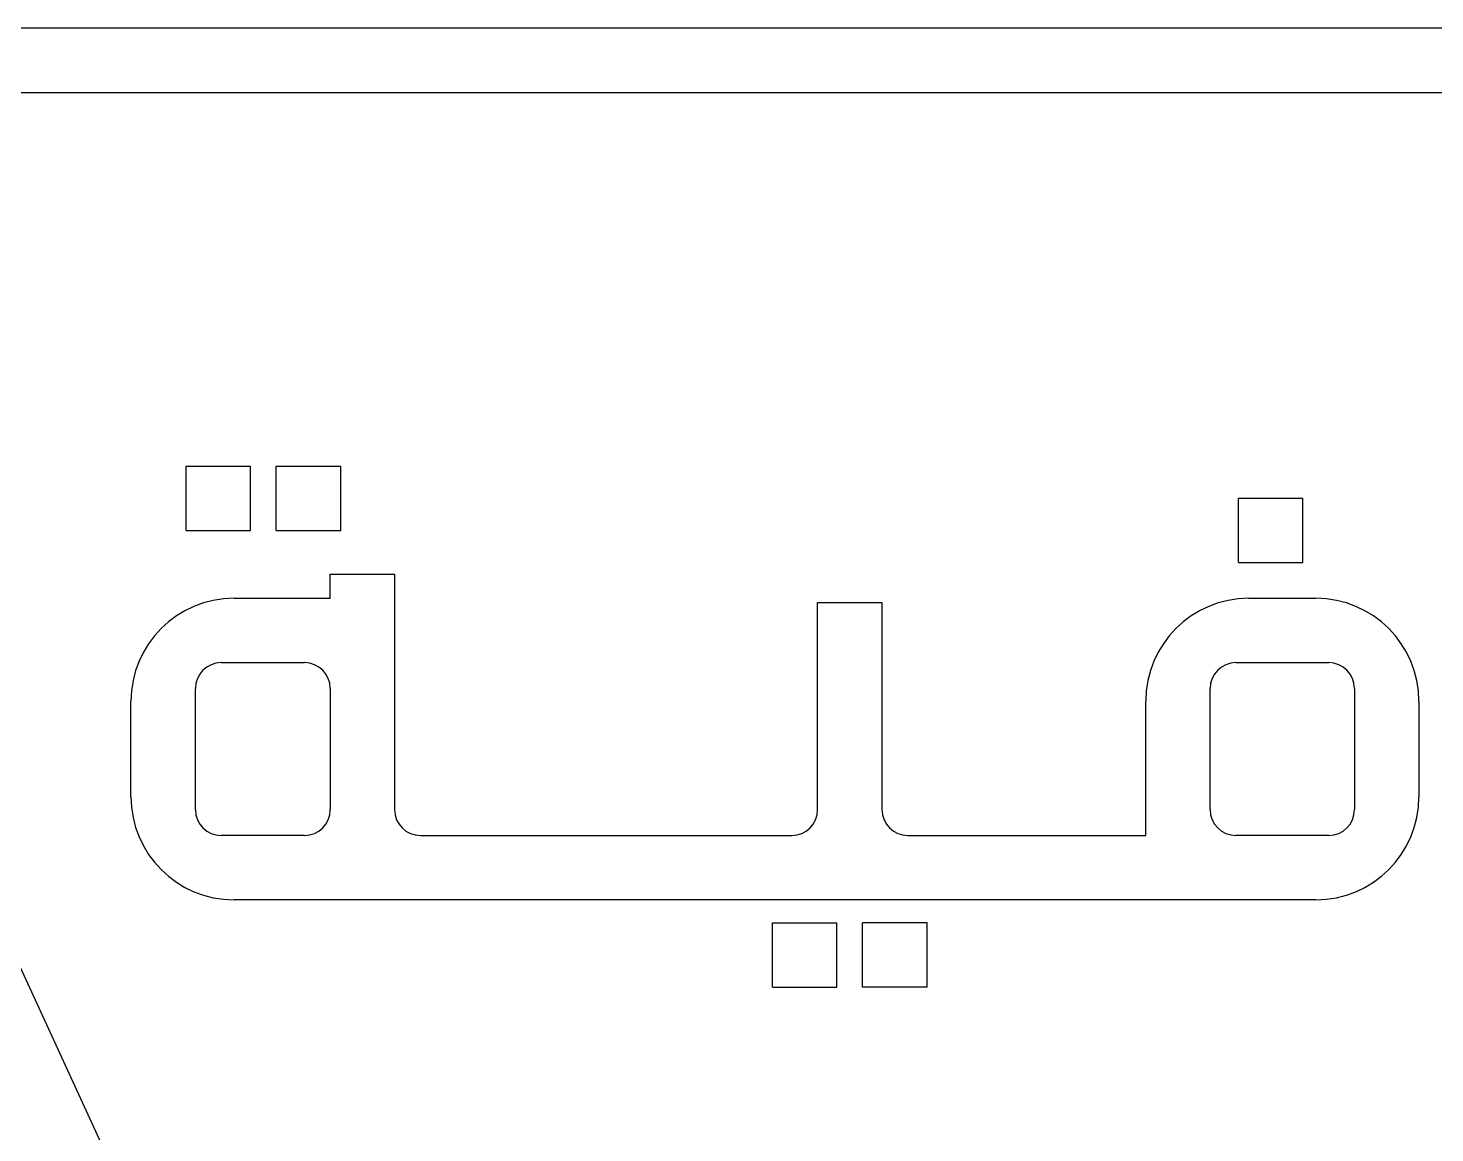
# Model space of a CAD drawing. Header units: millimetres. Extents: x -130 to 450, y -100 to 100.
# Drawn here: x 18.2 to 127.4, y 14.2 to 100 of the extents above; entities that cross this region are included whole.
import ezdxf

# ---------------------------------------------------------------- set-up
doc = ezdxf.new("R2010")
doc.units = ezdxf.units.MM

msp = doc.modelspace()

# ---------------------------------------------------------------- linework, layer by layer
at = {"color": 7, "linetype": 'Continuous', "lineweight": 25}
for p, q in [((410, 100), (-90, 100)), ((-90, 95), (410, 95)), ((-2.47, 70.57), (47.31, -37.53)), ((30.46, 65.98), (35.46, 65.98)), ((30.46, 60.98), (30.46, 65.98)), ((35.46, 60.98), (35.46, 65.98)), ((37.46, 65.98), (42.46, 65.98)), ((37.46, 60.98), (37.46, 65.98)), ((42.46, 60.98), (42.46, 65.98)), ((112.17, 63.48), (117.17, 63.48)), ((112.17, 58.48), (112.17, 63.48)), ((117.17, 58.48), (117.17, 63.48)), ((30.46, 60.98), (35.46, 60.98)), ((37.46, 60.98), (42.46, 60.98)), ((112.17, 58.48), (117.17, 58.48)), ((41.65, 57.58), (46.65, 57.58)), ((41.65, 55.71), (41.65, 57.58)), ((46.65, 57.58), (46.65, 39.29)), ((34.18, 55.71), (41.65, 55.71)), ((112.97, 55.71), (118.18, 55.71)), ((79.49, 55.39), (84.49, 55.39)), ((79.49, 39.29), (79.49, 55.39)), ((84.49, 55.39), (84.49, 39.29)), ((33.18, 50.71), (39.65, 50.71)), ((111.97, 50.71), (119.18, 50.71)), ((31.18, 39.29), (31.18, 48.71)), ((41.65, 48.71), (41.65, 39.29)), ((109.97, 39.29), (109.97, 48.71)), ((121.18, 48.71), (121.18, 39.29)), ((26.18, 40.29), (26.18, 47.71)), ((104.97, 37.29), (104.97, 47.71)), ((126.18, 47.71), (126.18, 40.29)), ((39.65, 37.29), (33.18, 37.29)), ((48.65, 37.29), (77.49, 37.29)), ((86.49, 37.29), (104.97, 37.29)), ((119.18, 37.29), (111.97, 37.29)), ((118.18, 32.29), (34.18, 32.29)), ((75.99, 30.51), (80.99, 30.51)), ((75.99, 25.51), (75.99, 30.51)), ((80.99, 25.51), (80.99, 30.51)), ((87.99, 30.51), (82.99, 30.51)), ((82.99, 25.51), (82.99, 30.51)), ((87.99, 25.51), (87.99, 30.51)), ((75.99, 25.51), (80.99, 25.51)), ((87.99, 25.51), (82.99, 25.51))]:
    msp.add_line(p, q, dxfattribs=at)
for centre, radius, start, end in [((34.18, 47.71), 8, 90, 180), ((112.97, 47.71), 8, 90, 180), ((118.18, 47.71), 8, 0, 90), ((33.18, 48.71), 2, 90, 180), ((39.65, 48.71), 2, 0, 90), ((111.97, 48.71), 2, 90, 180), ((119.18, 48.71), 2, 0, 90), ((34.18, 40.29), 8, 180, 270), ((118.18, 40.29), 8, 270, 0), ((33.18, 39.29), 2, 180, 270), ((39.65, 39.29), 2, 270, 0), ((48.65, 39.29), 2, 180, 270), ((77.49, 39.29), 2, 270, 0), ((86.49, 39.29), 2, 180, 270), ((111.97, 39.29), 2, 180, 270), ((119.18, 39.29), 2, 270, 0)]:
    msp.add_arc(centre, radius, start, end, dxfattribs=at)

doc.saveas('drawing.dxf')
